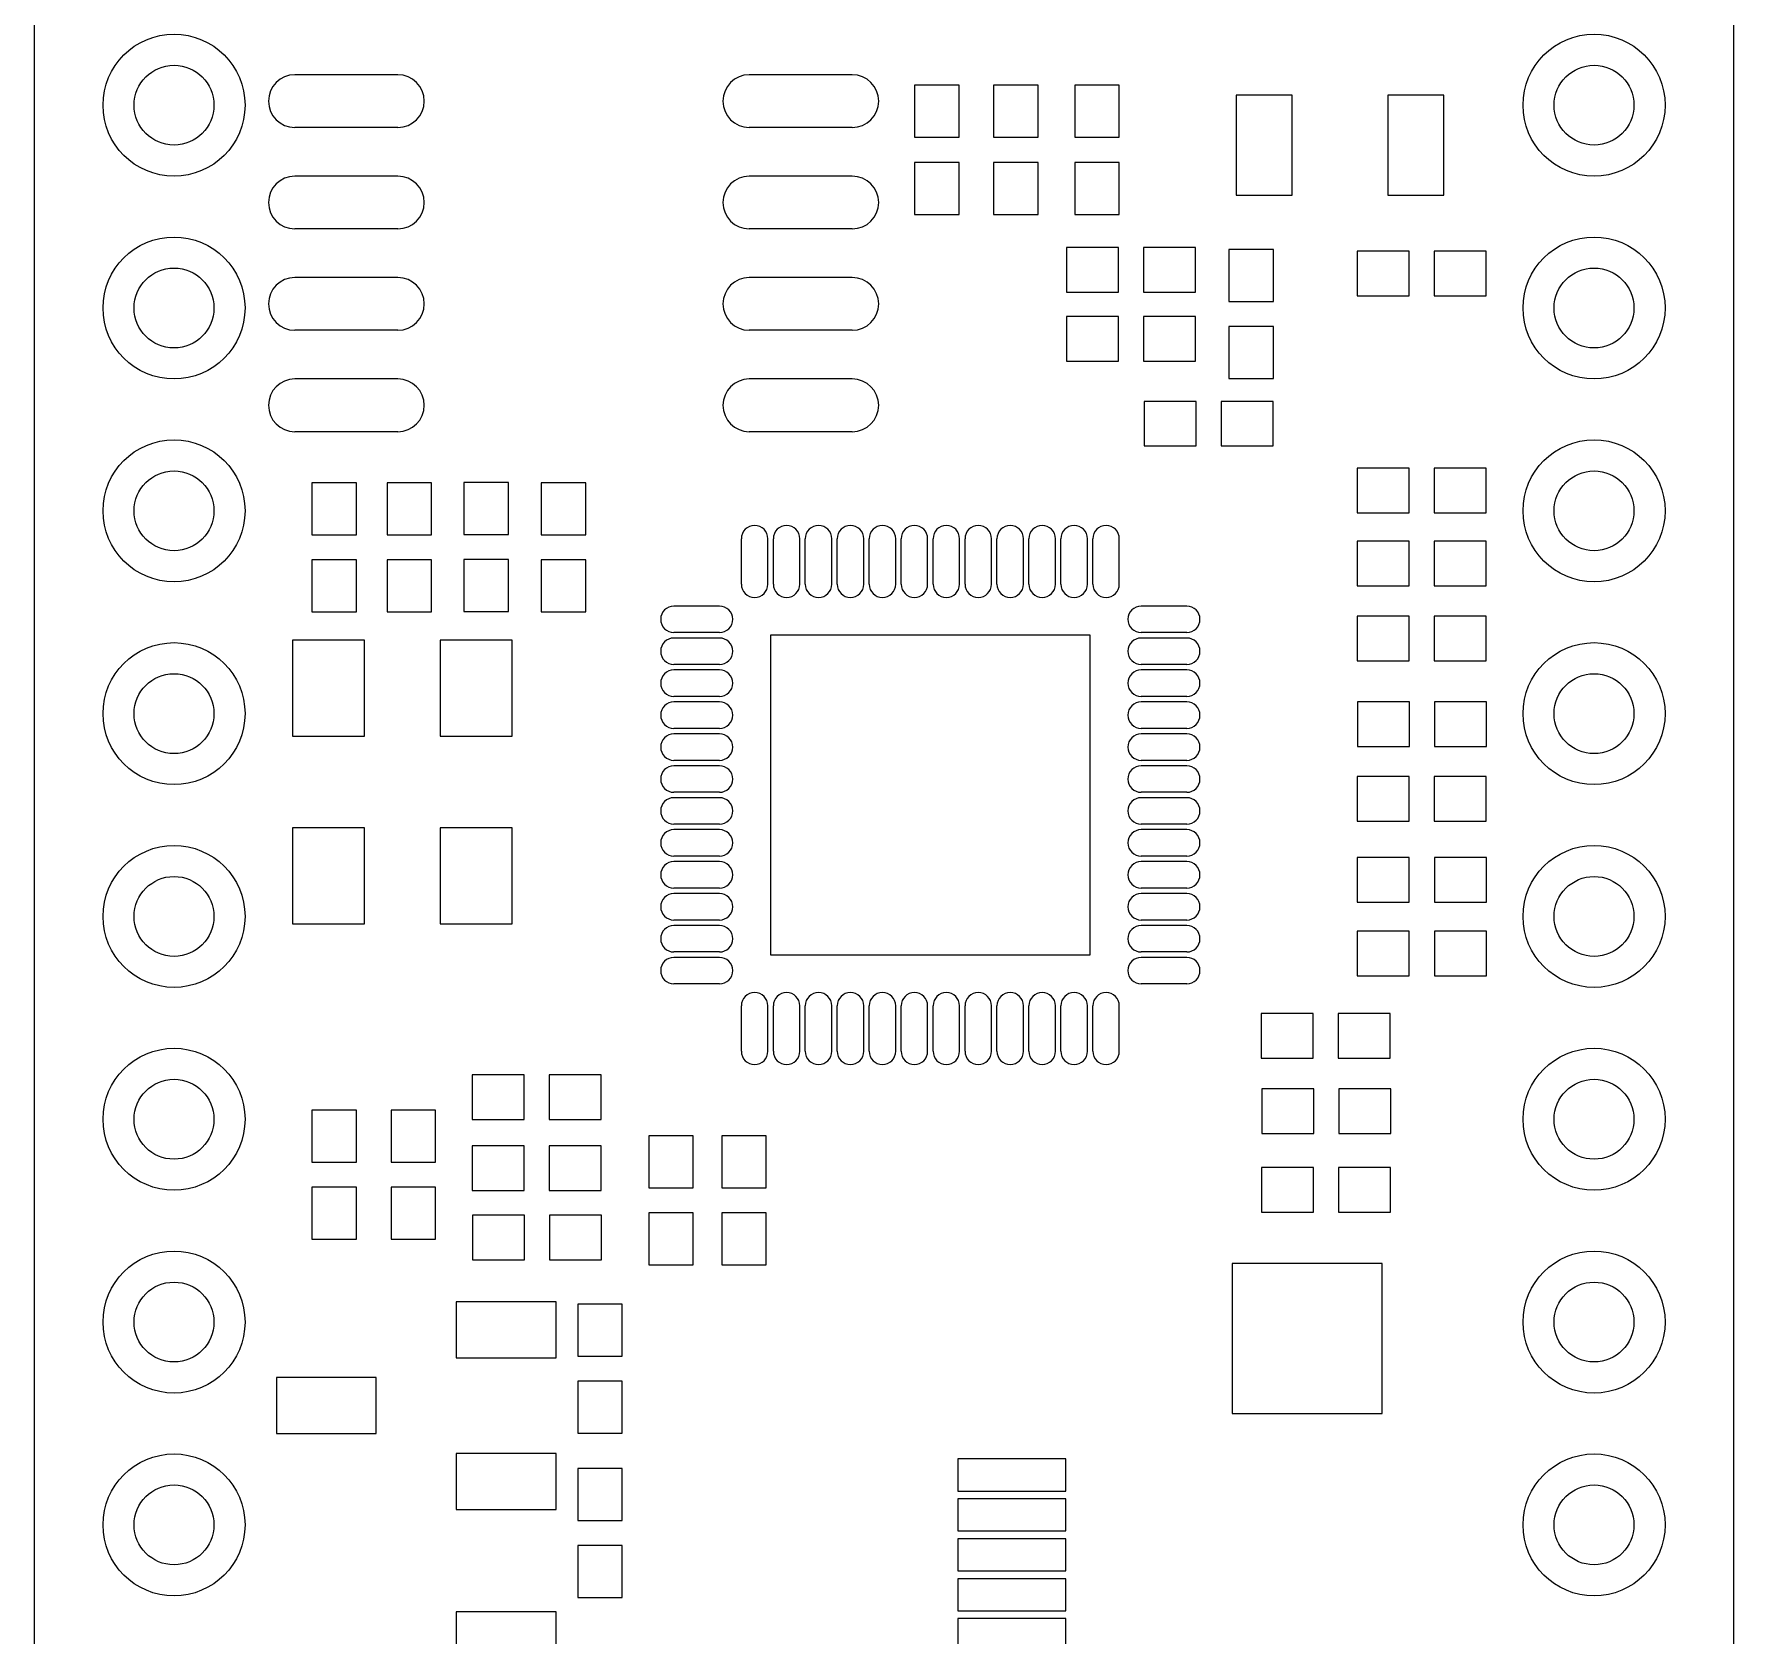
# Model space of a CAD drawing. Header units: millimetres. Extents: x -10.5 to 10.7, y -31.7 to 26.6.
# Drawn here: x -10.54 to 10.74, y -10.78 to 9.27 of the extents above; entities that cross this region are included whole.
import ezdxf

# ---------------------------------------------------------------- set-up
doc = ezdxf.new("R2010")
doc.units = ezdxf.units.MM
for name, color, linetype in [('KeepOutLayer', 6, 'Continuous'), ('MultiLayer', 9, 'Continuous'), ('TopSolder', 216, 'Continuous')]:
    doc.layers.add(name, color=color, linetype=linetype)

# ---------------------------------------------------------------- blocks, each defined once
blk = doc.blocks.new('HN1X20_B_2')
at = {"layer": 'MultiLayer'}
for centre, radius in [((16.51, 0), 0.889), ((19.05, 0), 0.889), ((21.59, 0), 0.889), ((24.13, 0), 0.889), ((26.67, 0), 0.889), ((29.21, 0), 0.889), ((31.75, 0), 0.889), ((34.29, 0), 0.889), ((16.51, 0), 0.5), ((19.05, 0), 0.5), ((21.59, 0), 0.5), ((24.13, 0), 0.5), ((26.67, 0), 0.5), ((29.21, 0), 0.5), ((31.75, 0), 0.5), ((34.29, 0), 0.5)]:
    blk.add_circle(centre, radius, dxfattribs=at)
at = {"layer": 'TopSolder'}
for centre, radius in [((16.51, 0), 0.889), ((19.05, 0), 0.889), ((21.59, 0), 0.889), ((24.13, 0), 0.889), ((26.67, 0), 0.889), ((29.21, 0), 0.889), ((31.75, 0), 0.889), ((34.29, 0), 0.889), ((16.51, 0), 0.5), ((19.05, 0), 0.5), ((21.59, 0), 0.5), ((24.13, 0), 0.5), ((26.67, 0), 0.5), ((29.21, 0), 0.5), ((31.75, 0), 0.5), ((34.29, 0), 0.5)]:
    blk.add_circle(centre, radius, dxfattribs=at)
blk = doc.blocks.new('HN1X20_B_3')
at = {"layer": 'MultiLayer'}
for centre, radius in [((16.51, 0), 0.889), ((19.05, 0), 0.889), ((21.59, 0), 0.889), ((24.13, 0), 0.889), ((26.67, 0), 0.889), ((29.21, 0), 0.889), ((31.75, 0), 0.889), ((34.29, 0), 0.889), ((16.51, 0), 0.5), ((19.05, 0), 0.5), ((21.59, 0), 0.5), ((24.13, 0), 0.5), ((26.67, 0), 0.5), ((29.21, 0), 0.5), ((31.75, 0), 0.5), ((34.29, 0), 0.5)]:
    blk.add_circle(centre, radius, dxfattribs=at)
at = {"layer": 'TopSolder'}
for centre, radius in [((16.51, 0), 0.889), ((19.05, 0), 0.889), ((21.59, 0), 0.889), ((24.13, 0), 0.889), ((26.67, 0), 0.889), ((29.21, 0), 0.889), ((31.75, 0), 0.889), ((34.29, 0), 0.889), ((16.51, 0), 0.5), ((19.05, 0), 0.5), ((21.59, 0), 0.5), ((24.13, 0), 0.5), ((26.67, 0), 0.5), ((29.21, 0), 0.5), ((31.75, 0), 0.5), ((34.29, 0), 0.5)]:
    blk.add_circle(centre, radius, dxfattribs=at)
blk = doc.blocks.new('TSSOP_20_6')
at = {"layer": 'TopSolder'}
for p, q in [((0.15, 6.325), (-0.15, 6.325)), ((-0.15, 6.325), (-0.15, 5.275)), ((0.15, 5.275), (0.15, 6.325)), ((0.8, 6.325), (0.5, 6.325)), ((0.5, 6.325), (0.5, 5.275)), ((0.8, 5.275), (0.8, 6.325)), ((1.45, 6.325), (1.15, 6.325)), ((1.15, 6.325), (1.15, 5.275)), ((1.45, 5.275), (1.45, 6.325)), ((2.1, 6.325), (1.8, 6.325)), ((1.8, 6.325), (1.8, 5.275)), ((2.1, 5.275), (2.1, 6.325)), ((2.75, 6.325), (2.45, 6.325)), ((2.45, 6.325), (2.45, 5.275)), ((2.75, 5.275), (2.75, 6.325)), ((3.4, 6.325), (3.1, 6.325)), ((3.1, 6.325), (3.1, 5.275)), ((3.4, 5.275), (3.4, 6.325)), ((4.05, 6.325), (3.75, 6.325)), ((3.75, 6.325), (3.75, 5.275)), ((4.05, 5.275), (4.05, 6.325)), ((4.7, 6.325), (4.4, 6.325)), ((4.4, 6.325), (4.4, 5.275)), ((4.7, 5.275), (4.7, 6.325)), ((5.35, 6.325), (5.05, 6.325)), ((5.05, 6.325), (5.05, 5.275)), ((5.35, 5.275), (5.35, 6.325)), ((6, 6.325), (5.7, 6.325)), ((5.7, 6.325), (5.7, 5.275)), ((6, 5.275), (6, 6.325)), ((-0.15, 5.275), (0.15, 5.275)), ((0.5, 5.275), (0.8, 5.275)), ((1.15, 5.275), (1.45, 5.275)), ((1.8, 5.275), (2.1, 5.275)), ((2.45, 5.275), (2.75, 5.275)), ((3.1, 5.275), (3.4, 5.275)), ((3.75, 5.275), (4.05, 5.275)), ((4.4, 5.275), (4.7, 5.275)), ((5.05, 5.275), (5.35, 5.275)), ((5.7, 5.275), (6, 5.275)), ((0.15, 0.525), (-0.15, 0.525)), ((-0.15, 0.525), (-0.15, -0.525)), ((0.15, -0.525), (0.15, 0.525)), ((0.8, 0.525), (0.5, 0.525)), ((0.5, 0.525), (0.5, -0.525)), ((0.8, -0.525), (0.8, 0.525)), ((1.45, 0.525), (1.15, 0.525)), ((1.15, 0.525), (1.15, -0.525)), ((1.45, -0.525), (1.45, 0.525)), ((2.1, 0.525), (1.8, 0.525)), ((1.8, 0.525), (1.8, -0.525)), ((2.1, -0.525), (2.1, 0.525)), ((2.75, 0.525), (2.45, 0.525)), ((2.45, 0.525), (2.45, -0.525)), ((2.75, -0.525), (2.75, 0.525)), ((3.4, 0.525), (3.1, 0.525)), ((3.1, 0.525), (3.1, -0.525)), ((3.4, -0.525), (3.4, 0.525)), ((4.05, 0.525), (3.75, 0.525)), ((3.75, 0.525), (3.75, -0.525)), ((4.05, -0.525), (4.05, 0.525)), ((4.7, 0.525), (4.4, 0.525)), ((4.4, 0.525), (4.4, -0.525)), ((4.7, -0.525), (4.7, 0.525)), ((5.35, 0.525), (5.05, 0.525)), ((5.05, 0.525), (5.05, -0.525)), ((5.35, -0.525), (5.35, 0.525)), ((6, 0.525), (5.7, 0.525)), ((5.7, 0.525), (5.7, -0.525)), ((6, -0.525), (6, 0.525)), ((-0.15, -0.525), (0.15, -0.525)), ((0.5, -0.525), (0.8, -0.525)), ((1.15, -0.525), (1.45, -0.525)), ((1.8, -0.525), (2.1, -0.525)), ((2.45, -0.525), (2.75, -0.525)), ((3.1, -0.525), (3.4, -0.525)), ((3.75, -0.525), (4.05, -0.525)), ((4.4, -0.525), (4.7, -0.525)), ((5.05, -0.525), (5.35, -0.525)), ((5.7, -0.525), (6, -0.525))]:
    blk.add_line(p, q, dxfattribs=at)
for centre in [(0, 5.8), (0.65, 5.8), (1.3, 5.8), (1.95, 5.8), (2.6, 5.8), (3.25, 5.8), (3.9, 5.8), (4.55, 5.8), (5.2, 5.8), (5.85, 5.8), (0, 0), (0.65, 0), (1.3, 0), (1.95, 0), (2.6, 0), (3.25, 0), (3.9, 0), (4.55, 0), (5.2, 0), (5.85, 0)]:
    blk.add_circle(centre, 0, dxfattribs=at)
blk = doc.blocks.new('SOT_23_3_7')
at = {"layer": 'TopSolder'}
for p, q in [((-0.51, 1.306), (-1.761, 1.306)), ((-1.761, 1.306), (-1.761, 0.605)), ((-0.51, 0.605), (-0.51, 1.306)), ((-1.761, 0.605), (-0.51, 0.605)), ((1.74, 0.356), (0.489, 0.356)), ((0.489, 0.356), (0.489, -0.345)), ((1.74, -0.345), (1.74, 0.356)), ((0.489, -0.345), (1.74, -0.345)), ((-0.51, -0.594), (-1.761, -0.594)), ((-1.761, -0.594), (-1.761, -1.295)), ((-0.51, -1.295), (-0.51, -0.594)), ((-1.761, -1.295), (-0.51, -1.295))]:
    blk.add_line(p, q, dxfattribs=at)
for centre in [(-1.136, 0.956), (1.114, 0.006), (-1.136, -0.944)]:
    blk.add_circle(centre, 0, dxfattribs=at)
blk = doc.blocks.new('SOT_23_3_9')
at = {"layer": 'TopSolder'}
for p, q in [((-0.51, 1.306), (-1.761, 1.306)), ((-1.761, 1.306), (-1.761, 0.605)), ((-0.51, 0.605), (-0.51, 1.306)), ((-1.761, 0.605), (-0.51, 0.605)), ((1.74, 0.356), (0.489, 0.356)), ((0.489, 0.356), (0.489, -0.345)), ((1.74, -0.345), (1.74, 0.356)), ((0.489, -0.345), (1.74, -0.345)), ((-0.51, -0.594), (-1.761, -0.594)), ((-1.761, -0.594), (-1.761, -1.295)), ((-0.51, -1.295), (-0.51, -0.594)), ((-1.761, -1.295), (-0.51, -1.295))]:
    blk.add_line(p, q, dxfattribs=at)
for centre in [(-1.136, 0.956), (1.114, 0.006), (-1.136, -0.944)]:
    blk.add_circle(centre, 0, dxfattribs=at)
blk = doc.blocks.new('SOT_23_3_10')
at = {"layer": 'TopSolder'}
for p, q in [((-0.51, 1.306), (-1.761, 1.306)), ((-1.761, 1.306), (-1.761, 0.605)), ((-0.51, 0.605), (-0.51, 1.306)), ((-1.761, 0.605), (-0.51, 0.605)), ((1.74, 0.356), (0.489, 0.356)), ((0.489, 0.356), (0.489, -0.345)), ((1.74, -0.345), (1.74, 0.356)), ((0.489, -0.345), (1.74, -0.345)), ((-0.51, -0.594), (-1.761, -0.594)), ((-1.761, -0.594), (-1.761, -1.295)), ((-0.51, -1.295), (-0.51, -0.594)), ((-1.761, -1.295), (-0.51, -1.295))]:
    blk.add_line(p, q, dxfattribs=at)
for centre in [(-1.136, 0.956), (1.114, 0.006), (-1.136, -0.944)]:
    blk.add_circle(centre, 0, dxfattribs=at)
blk = doc.blocks.new('C0402_M_11')
at = {"layer": 'TopSolder'}
for p, q in [((-0.351, 0.279), (-0.351, -0.279)), ((0.3, 0.279), (-0.351, 0.279)), ((0.3, -0.279), (0.3, 0.279)), ((0.614, 0.279), (0.614, -0.279)), ((1.265, 0.279), (0.614, 0.279)), ((1.265, -0.279), (1.265, 0.279)), ((-0.351, -0.279), (0.3, -0.279)), ((0.614, -0.279), (1.265, -0.279))]:
    blk.add_line(p, q, dxfattribs=at)
for centre in [(-0.025, 0), (0.94, 0)]:
    blk.add_circle(centre, 0, dxfattribs=at)
blk = doc.blocks.new('C0402_M_15')
at = {"layer": 'TopSolder'}
for p, q in [((-0.351, 0.279), (-0.351, -0.279)), ((0.3, 0.279), (-0.351, 0.279)), ((0.3, -0.279), (0.3, 0.279)), ((0.614, 0.279), (0.614, -0.279)), ((1.265, 0.279), (0.614, 0.279)), ((1.265, -0.279), (1.265, 0.279)), ((-0.351, -0.279), (0.3, -0.279)), ((0.614, -0.279), (1.265, -0.279))]:
    blk.add_line(p, q, dxfattribs=at)
for centre in [(-0.025, 0), (0.94, 0)]:
    blk.add_circle(centre, 0, dxfattribs=at)
blk = doc.blocks.new('C0402_M_17')
at = {"layer": 'TopSolder'}
for p, q in [((-0.351, 0.279), (-0.351, -0.279)), ((0.3, 0.279), (-0.351, 0.279)), ((0.3, -0.279), (0.3, 0.279)), ((0.614, 0.279), (0.614, -0.279)), ((1.265, 0.279), (0.614, 0.279)), ((1.265, -0.279), (1.265, 0.279)), ((-0.351, -0.279), (0.3, -0.279)), ((0.614, -0.279), (1.265, -0.279))]:
    blk.add_line(p, q, dxfattribs=at)
for centre in [(-0.025, 0), (0.94, 0)]:
    blk.add_circle(centre, 0, dxfattribs=at)
blk = doc.blocks.new('C0402_M_18')
at = {"layer": 'TopSolder'}
for p, q in [((-0.351, 0.279), (-0.351, -0.279)), ((0.3, 0.279), (-0.351, 0.279)), ((0.3, -0.279), (0.3, 0.279)), ((0.614, 0.279), (0.614, -0.279)), ((1.265, 0.279), (0.614, 0.279)), ((1.265, -0.279), (1.265, 0.279)), ((-0.351, -0.279), (0.3, -0.279)), ((0.614, -0.279), (1.265, -0.279))]:
    blk.add_line(p, q, dxfattribs=at)
for centre in [(-0.025, 0), (0.94, 0)]:
    blk.add_circle(centre, 0, dxfattribs=at)
blk = doc.blocks.new('XTAL_3225_21')
at = {"layer": 'TopSolder'}
for p, q in [((0.825, 2.575), (-0.375, 2.575)), ((-0.375, 2.575), (-0.375, 1.675)), ((0.825, 1.675), (0.825, 2.575)), ((3.175, 2.575), (1.975, 2.575)), ((1.975, 2.575), (1.975, 1.675)), ((3.175, 1.675), (3.175, 2.575)), ((-0.375, 1.675), (0.825, 1.675)), ((1.975, 1.675), (3.175, 1.675)), ((0.825, 0.725), (-0.375, 0.725)), ((-0.375, 0.725), (-0.375, -0.175)), ((0.825, -0.175), (0.825, 0.725)), ((3.175, 0.725), (1.975, 0.725)), ((1.975, 0.725), (1.975, -0.175)), ((3.175, -0.175), (3.175, 0.725)), ((-0.375, -0.175), (0.825, -0.175)), ((1.975, -0.175), (3.175, -0.175))]:
    blk.add_line(p, q, dxfattribs=at)
for centre in [(0.225, 2.125), (2.575, 2.125), (0.225, 0.275), (2.575, 0.275)]:
    blk.add_circle(centre, 0, dxfattribs=at)
blk = doc.blocks.new('QFN40P600X600X55_HS_49N_22')
at = {"layer": 'TopSolder'}
for p, q in [((-2.366, 3.21), (-2.366, 2.64)), ((-2.034, 3.21), (-2.034, 2.64)), ((-1.966, 3.21), (-1.966, 2.64)), ((-1.634, 3.21), (-1.634, 2.64)), ((-1.566, 3.21), (-1.566, 2.64)), ((-1.234, 3.21), (-1.234, 2.64)), ((-1.166, 3.21), (-1.166, 2.64)), ((-0.834, 3.21), (-0.834, 2.64)), ((-0.766, 3.21), (-0.766, 2.64)), ((-0.434, 3.21), (-0.434, 2.64)), ((-0.366, 3.21), (-0.366, 2.64)), ((-0.034, 3.21), (-0.034, 2.64)), ((0.034, 3.21), (0.034, 2.64)), ((0.366, 3.21), (0.366, 2.64)), ((0.434, 3.21), (0.434, 2.64)), ((0.766, 3.21), (0.766, 2.64)), ((0.834, 3.21), (0.834, 2.64)), ((1.166, 3.21), (1.166, 2.64)), ((1.234, 3.21), (1.234, 2.64)), ((1.566, 3.21), (1.566, 2.64)), ((1.634, 3.21), (1.634, 2.64)), ((1.966, 3.21), (1.966, 2.64)), ((2.034, 3.21), (2.034, 2.64)), ((2.366, 3.21), (2.366, 2.64)), ((-3.21, 2.366), (-2.64, 2.366)), ((2.64, 2.366), (3.21, 2.366)), ((-3.21, 2.034), (-2.64, 2.034)), ((-3.21, 1.966), (-2.64, 1.966)), ((-2.001, 2.001), (-2.001, -2.001)), ((2.001, 2.001), (-2.001, 2.001)), ((2.001, -2.001), (2.001, 2.001)), ((2.64, 2.034), (3.21, 2.034)), ((2.64, 1.966), (3.21, 1.966)), ((-3.21, 1.634), (-2.64, 1.634)), ((-3.21, 1.566), (-2.64, 1.566)), ((2.64, 1.634), (3.21, 1.634)), ((2.64, 1.566), (3.21, 1.566)), ((-3.21, 1.234), (-2.64, 1.234)), ((-3.21, 1.166), (-2.64, 1.166)), ((2.64, 1.234), (3.21, 1.234)), ((2.64, 1.166), (3.21, 1.166)), ((-3.21, 0.834), (-2.64, 0.834)), ((-3.21, 0.766), (-2.64, 0.766)), ((2.64, 0.834), (3.21, 0.834)), ((2.64, 0.766), (3.21, 0.766)), ((-3.21, 0.434), (-2.64, 0.434)), ((2.64, 0.434), (3.21, 0.434)), ((-3.21, 0.366), (-2.64, 0.366)), ((2.64, 0.366), (3.21, 0.366)), ((-3.21, 0.034), (-2.64, 0.034)), ((2.64, 0.034), (3.21, 0.034)), ((-3.21, -0.034), (-2.64, -0.034)), ((2.64, -0.034), (3.21, -0.034)), ((-3.21, -0.366), (-2.64, -0.366)), ((2.64, -0.366), (3.21, -0.366)), ((-3.21, -0.434), (-2.64, -0.434)), ((2.64, -0.434), (3.21, -0.434)), ((-3.21, -0.766), (-2.64, -0.766)), ((-3.21, -0.834), (-2.64, -0.834)), ((2.64, -0.766), (3.21, -0.766)), ((2.64, -0.834), (3.21, -0.834)), ((-3.21, -1.166), (-2.64, -1.166)), ((-3.21, -1.234), (-2.64, -1.234)), ((2.64, -1.166), (3.21, -1.166)), ((2.64, -1.234), (3.21, -1.234)), ((-3.21, -1.566), (-2.64, -1.566)), ((-3.21, -1.634), (-2.64, -1.634)), ((2.64, -1.566), (3.21, -1.566)), ((2.64, -1.634), (3.21, -1.634)), ((-3.21, -1.966), (-2.64, -1.966)), ((-3.21, -2.034), (-2.64, -2.034)), ((-2.001, -2.001), (2.001, -2.001)), ((2.64, -1.966), (3.21, -1.966)), ((2.64, -2.034), (3.21, -2.034)), ((-3.21, -2.366), (-2.64, -2.366)), ((2.64, -2.366), (3.21, -2.366)), ((-2.366, -2.64), (-2.366, -3.21)), ((-2.034, -2.64), (-2.034, -3.21)), ((-1.966, -2.64), (-1.966, -3.21)), ((-1.634, -2.64), (-1.634, -3.21)), ((-1.566, -2.64), (-1.566, -3.21)), ((-1.234, -2.64), (-1.234, -3.21)), ((-1.166, -2.64), (-1.166, -3.21)), ((-0.834, -2.64), (-0.834, -3.21)), ((-0.766, -2.64), (-0.766, -3.21)), ((-0.434, -2.64), (-0.434, -3.21)), ((-0.366, -2.64), (-0.366, -3.21)), ((-0.034, -2.64), (-0.034, -3.21)), ((0.034, -2.64), (0.034, -3.21)), ((0.366, -2.64), (0.366, -3.21)), ((0.434, -2.64), (0.434, -3.21)), ((0.766, -2.64), (0.766, -3.21)), ((0.834, -2.64), (0.834, -3.21)), ((1.166, -2.64), (1.166, -3.21)), ((1.234, -2.64), (1.234, -3.21)), ((1.566, -2.64), (1.566, -3.21)), ((1.634, -2.64), (1.634, -3.21)), ((1.966, -2.64), (1.966, -3.21)), ((2.034, -2.64), (2.034, -3.21)), ((2.366, -2.64), (2.366, -3.21))]:
    blk.add_line(p, q, dxfattribs=at)
for centre in [(-2.2, 2.925), (-1.8, 2.925), (-1.4, 2.925), (-1, 2.925), (-0.6, 2.925), (-0.2, 2.925), (0.2, 2.925), (0.6, 2.925), (1, 2.925), (1.4, 2.925), (1.8, 2.925), (2.2, 2.925), (-2.925, 2.2), (2.925, 2.2), (-2.925, 1.8), (2.925, 1.8), (-2.925, 1.4), (2.925, 1.4), (-2.925, 1), (2.925, 1), (-2.925, 0.6), (2.925, 0.6), (-2.925, 0.2), (0, 0), (2.925, 0.2), (-2.925, -0.2), (2.925, -0.2), (-2.925, -0.6), (2.925, -0.6), (-2.925, -1), (2.925, -1), (-2.925, -1.4), (2.925, -1.4), (-2.925, -1.8), (2.925, -1.8), (-2.925, -2.2), (2.925, -2.2), (-2.2, -2.925), (-1.8, -2.925), (-1.4, -2.925), (-1, -2.925), (-0.6, -2.925), (-0.2, -2.925), (0.2, -2.925), (0.6, -2.925), (1, -2.925), (1.4, -2.925), (1.8, -2.925), (2.2, -2.925)]:
    blk.add_circle(centre, 0, dxfattribs=at)
for centre, start, end in [((-2.2, 3.21), 0, 180), ((-1.8, 3.21), 0, 180), ((-1.4, 3.21), 0, 180), ((-1, 3.21), 0, 180), ((-0.6, 3.21), 0, 180), ((-0.2, 3.21), 0, 180), ((0.2, 3.21), 0, 180), ((0.6, 3.21), 0, 180), ((1, 3.21), 0, 180), ((1.4, 3.21), 0, 180), ((1.8, 3.21), 0, 180), ((2.2, 3.21), 0, 180), ((-2.2, 2.64), 180, 0), ((-1.8, 2.64), 180, 0), ((-1.4, 2.64), 180, 0), ((-1, 2.64), 180, 0), ((-0.6, 2.64), 180, 0), ((-0.2, 2.64), 180, 0), ((0.2, 2.64), 180, 0), ((0.6, 2.64), 180, 0), ((1, 2.64), 180, 0), ((1.4, 2.64), 180, 0), ((1.8, 2.64), 180, 0), ((2.2, 2.64), 180, 0), ((-3.21, 2.2), 90, 270), ((-2.64, 2.2), 270, 90), ((2.64, 2.2), 90, 270), ((3.21, 2.2), 270, 90), ((-3.21, 1.8), 90, 270), ((-2.64, 1.8), 270, 90), ((2.64, 1.8), 90, 270), ((3.21, 1.8), 270, 90), ((-3.21, 1.4), 90, 270), ((-2.64, 1.4), 270, 90), ((2.64, 1.4), 90, 270), ((3.21, 1.4), 270, 90), ((-3.21, 1), 90, 270), ((-2.64, 1), 270, 90), ((2.64, 1), 90, 270), ((3.21, 1), 270, 90), ((-3.21, 0.6), 90, 270), ((-2.64, 0.6), 270, 90), ((2.64, 0.6), 90, 270), ((3.21, 0.6), 270, 90), ((-3.21, 0.2), 90, 270), ((-2.64, 0.2), 270, 90), ((2.64, 0.2), 90, 270), ((3.21, 0.2), 270, 90), ((-3.21, -0.2), 90, 270), ((-2.64, -0.2), 270, 90), ((2.64, -0.2), 90, 270), ((3.21, -0.2), 270, 90), ((-3.21, -0.6), 90, 270), ((-2.64, -0.6), 270, 90), ((2.64, -0.6), 90, 270), ((3.21, -0.6), 270, 90), ((-3.21, -1), 90, 270), ((-2.64, -1), 270, 90), ((2.64, -1), 90, 270), ((3.21, -1), 270, 90), ((-3.21, -1.4), 90, 270), ((-2.64, -1.4), 270, 90), ((2.64, -1.4), 90, 270), ((3.21, -1.4), 270, 90), ((-3.21, -1.8), 90, 270), ((-2.64, -1.8), 270, 90), ((2.64, -1.8), 90, 270), ((3.21, -1.8), 270, 90), ((-3.21, -2.2), 90, 270), ((-2.64, -2.2), 270, 90), ((2.64, -2.2), 90, 270), ((3.21, -2.2), 270, 90), ((-2.2, -2.64), 0, 180), ((-1.8, -2.64), 0, 180), ((-1.4, -2.64), 0, 180), ((-1, -2.64), 0, 180), ((-0.6, -2.64), 0, 180), ((-0.2, -2.64), 0, 180), ((0.2, -2.64), 0, 180), ((0.6, -2.64), 0, 180), ((1, -2.64), 0, 180), ((1.4, -2.64), 0, 180), ((1.8, -2.64), 0, 180), ((2.2, -2.64), 0, 180), ((-2.2, -3.21), 180, 0), ((-1.8, -3.21), 180, 0), ((-1.4, -3.21), 180, 0), ((-1, -3.21), 180, 0), ((-0.6, -3.21), 180, 0), ((-0.2, -3.21), 180, 0), ((0.2, -3.21), 180, 0), ((0.6, -3.21), 180, 0), ((1, -3.21), 180, 0), ((1.4, -3.21), 180, 0), ((1.8, -3.21), 180, 0), ((2.2, -3.21), 180, 0)]:
    blk.add_arc(centre, 0.166, start, end, dxfattribs=at)
blk = doc.blocks.new('SOP8_150_200_23')
at = {"layer": 'TopSolder'}
for p, q in [((-2.327, 2.235), (-3.617, 2.235)), ((3.363, 2.235), (2.073, 2.235)), ((-2.327, 1.575), (-3.617, 1.575)), ((3.363, 1.575), (2.073, 1.575)), ((-2.327, 0.965), (-3.617, 0.965)), ((3.363, 0.965), (2.073, 0.965)), ((-2.327, 0.305), (-3.617, 0.305)), ((3.363, 0.305), (2.073, 0.305)), ((-2.327, -0.305), (-3.617, -0.305)), ((3.363, -0.305), (2.073, -0.305)), ((-2.327, -0.965), (-3.617, -0.965)), ((3.363, -0.965), (2.073, -0.965)), ((-2.327, -1.575), (-3.617, -1.575)), ((3.363, -1.575), (2.073, -1.575)), ((-2.327, -2.235), (-3.617, -2.235)), ((3.363, -2.235), (2.073, -2.235))]:
    blk.add_line(p, q, dxfattribs=at)
for centre in [(-2.972, 1.905), (2.718, 1.905), (-2.972, 0.635), (2.718, 0.635), (-2.972, -0.635), (2.718, -0.635), (-2.972, -1.905), (2.718, -1.905)]:
    blk.add_circle(centre, 0, dxfattribs=at)
for centre, start, end in [((-3.617, 1.905), 90, 270), ((-2.327, 1.905), 270, 90), ((2.073, 1.905), 90, 270), ((3.363, 1.905), 270, 90), ((-3.617, 0.635), 90, 270), ((-2.327, 0.635), 270, 90), ((2.073, 0.635), 90, 270), ((3.363, 0.635), 270, 90), ((-3.617, -0.635), 90, 270), ((-2.327, -0.635), 270, 90), ((2.073, -0.635), 90, 270), ((3.363, -0.635), 270, 90), ((-3.617, -1.905), 90, 270), ((-2.327, -1.905), 270, 90), ((2.073, -1.905), 90, 270), ((3.363, -1.905), 270, 90)]:
    blk.add_arc(centre, 0.33, start, end, dxfattribs=at)
blk = doc.blocks.new('R0402_M_29')
at = {"layer": 'TopSolder'}
for p, q in [((-0.808, 0.279), (-0.808, -0.279)), ((-0.157, 0.279), (-0.808, 0.279)), ((-0.157, -0.279), (-0.157, 0.279)), ((0.157, 0.279), (0.157, -0.279)), ((0.808, 0.279), (0.157, 0.279)), ((0.808, -0.279), (0.808, 0.279)), ((-0.808, -0.279), (-0.157, -0.279)), ((0.157, -0.279), (0.808, -0.279))]:
    blk.add_line(p, q, dxfattribs=at)
for centre in [(-0.483, 0), (0.483, 0)]:
    blk.add_circle(centre, 0, dxfattribs=at)
blk = doc.blocks.new('R0402_M_30')
at = {"layer": 'TopSolder'}
for p, q in [((-0.808, 0.279), (-0.808, -0.279)), ((-0.157, 0.279), (-0.808, 0.279)), ((-0.157, -0.279), (-0.157, 0.279)), ((0.157, 0.279), (0.157, -0.279)), ((0.808, 0.279), (0.157, 0.279)), ((0.808, -0.279), (0.808, 0.279)), ((-0.808, -0.279), (-0.157, -0.279)), ((0.157, -0.279), (0.808, -0.279))]:
    blk.add_line(p, q, dxfattribs=at)
for centre in [(-0.483, 0), (0.483, 0)]:
    blk.add_circle(centre, 0, dxfattribs=at)
blk = doc.blocks.new('R0402_M_31')
at = {"layer": 'TopSolder'}
for p, q in [((-0.808, 0.279), (-0.808, -0.279)), ((-0.157, 0.279), (-0.808, 0.279)), ((-0.157, -0.279), (-0.157, 0.279)), ((0.157, 0.279), (0.157, -0.279)), ((0.808, 0.279), (0.157, 0.279)), ((0.808, -0.279), (0.808, 0.279)), ((-0.808, -0.279), (-0.157, -0.279)), ((0.157, -0.279), (0.808, -0.279))]:
    blk.add_line(p, q, dxfattribs=at)
for centre in [(-0.483, 0), (0.483, 0)]:
    blk.add_circle(centre, 0, dxfattribs=at)
blk = doc.blocks.new('R0402_M_32')
at = {"layer": 'TopSolder'}
for p, q in [((-0.808, 0.279), (-0.808, -0.279)), ((-0.157, 0.279), (-0.808, 0.279)), ((-0.157, -0.279), (-0.157, 0.279)), ((0.157, 0.279), (0.157, -0.279)), ((0.808, 0.279), (0.157, 0.279)), ((0.808, -0.279), (0.808, 0.279)), ((-0.808, -0.279), (-0.157, -0.279)), ((0.157, -0.279), (0.808, -0.279))]:
    blk.add_line(p, q, dxfattribs=at)
for centre in [(-0.483, 0), (0.483, 0)]:
    blk.add_circle(centre, 0, dxfattribs=at)
blk = doc.blocks.new('R0402_M_34')
at = {"layer": 'TopSolder'}
for p, q in [((-0.808, 0.279), (-0.808, -0.279)), ((-0.157, 0.279), (-0.808, 0.279)), ((-0.157, -0.279), (-0.157, 0.279)), ((0.157, 0.279), (0.157, -0.279)), ((0.808, 0.279), (0.157, 0.279)), ((0.808, -0.279), (0.808, 0.279)), ((-0.808, -0.279), (-0.157, -0.279)), ((0.157, -0.279), (0.808, -0.279))]:
    blk.add_line(p, q, dxfattribs=at)
for centre in [(-0.483, 0), (0.483, 0)]:
    blk.add_circle(centre, 0, dxfattribs=at)
blk = doc.blocks.new('R0402_M_37')
at = {"layer": 'TopSolder'}
for p, q in [((-0.808, 0.279), (-0.808, -0.279)), ((-0.157, 0.279), (-0.808, 0.279)), ((-0.157, -0.279), (-0.157, 0.279)), ((0.157, 0.279), (0.157, -0.279)), ((0.808, 0.279), (0.157, 0.279)), ((0.808, -0.279), (0.808, 0.279)), ((-0.808, -0.279), (-0.157, -0.279)), ((0.157, -0.279), (0.808, -0.279))]:
    blk.add_line(p, q, dxfattribs=at)
for centre in [(-0.483, 0), (0.483, 0)]:
    blk.add_circle(centre, 0, dxfattribs=at)
blk = doc.blocks.new('R0402_M_38')
at = {"layer": 'TopSolder'}
for p, q in [((-0.808, 0.279), (-0.808, -0.279)), ((-0.157, 0.279), (-0.808, 0.279)), ((-0.157, -0.279), (-0.157, 0.279)), ((0.157, 0.279), (0.157, -0.279)), ((0.808, 0.279), (0.157, 0.279)), ((0.808, -0.279), (0.808, 0.279)), ((-0.808, -0.279), (-0.157, -0.279)), ((0.157, -0.279), (0.808, -0.279))]:
    blk.add_line(p, q, dxfattribs=at)
for centre in [(-0.483, 0), (0.483, 0)]:
    blk.add_circle(centre, 0, dxfattribs=at)
blk = doc.blocks.new('R0402_M_40')
at = {"layer": 'TopSolder'}
for p, q in [((-0.808, 0.279), (-0.808, -0.279)), ((-0.157, 0.279), (-0.808, 0.279)), ((-0.157, -0.279), (-0.157, 0.279)), ((0.157, 0.279), (0.157, -0.279)), ((0.808, 0.279), (0.157, 0.279)), ((0.808, -0.279), (0.808, 0.279)), ((-0.808, -0.279), (-0.157, -0.279)), ((0.157, -0.279), (0.808, -0.279))]:
    blk.add_line(p, q, dxfattribs=at)
for centre in [(-0.483, 0), (0.483, 0)]:
    blk.add_circle(centre, 0, dxfattribs=at)
blk = doc.blocks.new('R0402_M_41')
at = {"layer": 'TopSolder'}
for p, q in [((-0.808, 0.279), (-0.808, -0.279)), ((-0.157, 0.279), (-0.808, 0.279)), ((-0.157, -0.279), (-0.157, 0.279)), ((0.157, 0.279), (0.157, -0.279)), ((0.808, 0.279), (0.157, 0.279)), ((0.808, -0.279), (0.808, 0.279)), ((-0.808, -0.279), (-0.157, -0.279)), ((0.157, -0.279), (0.808, -0.279))]:
    blk.add_line(p, q, dxfattribs=at)
for centre in [(-0.483, 0), (0.483, 0)]:
    blk.add_circle(centre, 0, dxfattribs=at)
blk = doc.blocks.new('R0402_M_42')
at = {"layer": 'TopSolder'}
for p, q in [((-0.808, 0.279), (-0.808, -0.279)), ((-0.157, 0.279), (-0.808, 0.279)), ((-0.157, -0.279), (-0.157, 0.279)), ((0.157, 0.279), (0.157, -0.279)), ((0.808, 0.279), (0.157, 0.279)), ((0.808, -0.279), (0.808, 0.279)), ((-0.808, -0.279), (-0.157, -0.279)), ((0.157, -0.279), (0.808, -0.279))]:
    blk.add_line(p, q, dxfattribs=at)
for centre in [(-0.483, 0), (0.483, 0)]:
    blk.add_circle(centre, 0, dxfattribs=at)
blk = doc.blocks.new('FPC_40P_0_5_51')
at = {"layer": 'TopSolder'}
for p, q in [((20.241, 2.976), (19.839, 2.976)), ((20.241, 1.624), (20.241, 2.976)), ((20.741, 2.976), (20.339, 2.976)), ((20.339, 2.976), (20.339, 1.624)), ((20.741, 1.624), (20.741, 2.976)), ((21.241, 2.976), (20.839, 2.976)), ((20.839, 2.976), (20.839, 1.624)), ((21.241, 1.624), (21.241, 2.976)), ((21.741, 2.976), (21.339, 2.976)), ((21.339, 2.976), (21.339, 1.624)), ((21.741, 1.624), (21.741, 2.976)), ((22.241, 2.976), (21.839, 2.976)), ((21.839, 2.976), (21.839, 1.624)), ((22.241, 1.624), (22.241, 2.976)), ((19.839, 1.624), (20.241, 1.624)), ((20.339, 1.624), (20.741, 1.624)), ((20.839, 1.624), (21.241, 1.624)), ((21.339, 1.624), (21.741, 1.624)), ((21.839, 1.624), (22.241, 1.624)), ((22.809, -0.457), (22.809, -2.337)), ((24.689, -0.457), (22.809, -0.457)), ((24.689, -2.337), (24.689, -0.457)), ((22.809, -2.337), (24.689, -2.337))]:
    blk.add_line(p, q, dxfattribs=at)
for centre in [(20.04, 2.3), (20.54, 2.3), (21.04, 2.3), (21.54, 2.3), (22.04, 2.3), (23.749, -1.397)]:
    blk.add_circle(centre, 0, dxfattribs=at)
blk = doc.blocks.new('R0402_M_52')
at = {"layer": 'TopSolder'}
for p, q in [((-0.808, 0.279), (-0.808, -0.279)), ((-0.157, 0.279), (-0.808, 0.279)), ((-0.157, -0.279), (-0.157, 0.279)), ((0.157, 0.279), (0.157, -0.279)), ((0.808, 0.279), (0.157, 0.279)), ((0.808, -0.279), (0.808, 0.279)), ((-0.808, -0.279), (-0.157, -0.279)), ((0.157, -0.279), (0.808, -0.279))]:
    blk.add_line(p, q, dxfattribs=at)
for centre in [(-0.483, 0), (0.483, 0)]:
    blk.add_circle(centre, 0, dxfattribs=at)
blk = doc.blocks.new('R0402_M_53')
at = {"layer": 'TopSolder'}
for p, q in [((-0.808, 0.279), (-0.808, -0.279)), ((-0.157, 0.279), (-0.808, 0.279)), ((-0.157, -0.279), (-0.157, 0.279)), ((0.157, 0.279), (0.157, -0.279)), ((0.808, 0.279), (0.157, 0.279)), ((0.808, -0.279), (0.808, 0.279)), ((-0.808, -0.279), (-0.157, -0.279)), ((0.157, -0.279), (0.808, -0.279))]:
    blk.add_line(p, q, dxfattribs=at)
for centre in [(-0.483, 0), (0.483, 0)]:
    blk.add_circle(centre, 0, dxfattribs=at)
blk = doc.blocks.new('R0402_M_54')
at = {"layer": 'TopSolder'}
for p, q in [((-0.808, 0.279), (-0.808, -0.279)), ((-0.157, 0.279), (-0.808, 0.279)), ((-0.157, -0.279), (-0.157, 0.279)), ((0.157, 0.279), (0.157, -0.279)), ((0.808, 0.279), (0.157, 0.279)), ((0.808, -0.279), (0.808, 0.279)), ((-0.808, -0.279), (-0.157, -0.279)), ((0.157, -0.279), (0.808, -0.279))]:
    blk.add_line(p, q, dxfattribs=at)
for centre in [(-0.483, 0), (0.483, 0)]:
    blk.add_circle(centre, 0, dxfattribs=at)
blk = doc.blocks.new('R0402_M_55')
at = {"layer": 'TopSolder'}
for p, q in [((-0.808, 0.279), (-0.808, -0.279)), ((-0.157, 0.279), (-0.808, 0.279)), ((-0.157, -0.279), (-0.157, 0.279)), ((0.157, 0.279), (0.157, -0.279)), ((0.808, 0.279), (0.157, 0.279)), ((0.808, -0.279), (0.808, 0.279)), ((-0.808, -0.279), (-0.157, -0.279)), ((0.157, -0.279), (0.808, -0.279))]:
    blk.add_line(p, q, dxfattribs=at)
for centre in [(-0.483, 0), (0.483, 0)]:
    blk.add_circle(centre, 0, dxfattribs=at)
blk = doc.blocks.new('R0402_M_56')
at = {"layer": 'TopSolder'}
for p, q in [((-0.808, 0.279), (-0.808, -0.279)), ((-0.157, 0.279), (-0.808, 0.279)), ((-0.157, -0.279), (-0.157, 0.279)), ((0.157, 0.279), (0.157, -0.279)), ((0.808, 0.279), (0.157, 0.279)), ((0.808, -0.279), (0.808, 0.279)), ((-0.808, -0.279), (-0.157, -0.279)), ((0.157, -0.279), (0.808, -0.279))]:
    blk.add_line(p, q, dxfattribs=at)
for centre in [(-0.483, 0), (0.483, 0)]:
    blk.add_circle(centre, 0, dxfattribs=at)
blk = doc.blocks.new('C0402_M_61')
at = {"layer": 'TopSolder'}
for p, q in [((-0.351, 0.279), (-0.351, -0.279)), ((0.3, 0.279), (-0.351, 0.279)), ((0.3, -0.279), (0.3, 0.279)), ((0.614, 0.279), (0.614, -0.279)), ((1.265, 0.279), (0.614, 0.279)), ((1.265, -0.279), (1.265, 0.279)), ((-0.351, -0.279), (0.3, -0.279)), ((0.614, -0.279), (1.265, -0.279))]:
    blk.add_line(p, q, dxfattribs=at)
for centre in [(-0.025, 0), (0.94, 0)]:
    blk.add_circle(centre, 0, dxfattribs=at)
blk = doc.blocks.new('C0402_M_62')
at = {"layer": 'TopSolder'}
for p, q in [((-0.351, 0.279), (-0.351, -0.279)), ((0.3, 0.279), (-0.351, 0.279)), ((0.3, -0.279), (0.3, 0.279)), ((0.614, 0.279), (0.614, -0.279)), ((1.265, 0.279), (0.614, 0.279)), ((1.265, -0.279), (1.265, 0.279)), ((-0.351, -0.279), (0.3, -0.279)), ((0.614, -0.279), (1.265, -0.279))]:
    blk.add_line(p, q, dxfattribs=at)
for centre in [(-0.025, 0), (0.94, 0)]:
    blk.add_circle(centre, 0, dxfattribs=at)
blk = doc.blocks.new('C0402_M_63')
at = {"layer": 'TopSolder'}
for p, q in [((-0.351, 0.279), (-0.351, -0.279)), ((0.3, 0.279), (-0.351, 0.279)), ((0.3, -0.279), (0.3, 0.279)), ((0.614, 0.279), (0.614, -0.279)), ((1.265, 0.279), (0.614, 0.279)), ((1.265, -0.279), (1.265, 0.279)), ((-0.351, -0.279), (0.3, -0.279)), ((0.614, -0.279), (1.265, -0.279))]:
    blk.add_line(p, q, dxfattribs=at)
for centre in [(-0.025, 0), (0.94, 0)]:
    blk.add_circle(centre, 0, dxfattribs=at)
blk = doc.blocks.new('C0402_M_64')
at = {"layer": 'TopSolder'}
for p, q in [((-0.351, 0.279), (-0.351, -0.279)), ((0.3, 0.279), (-0.351, 0.279)), ((0.3, -0.279), (0.3, 0.279)), ((0.614, 0.279), (0.614, -0.279)), ((1.265, 0.279), (0.614, 0.279)), ((1.265, -0.279), (1.265, 0.279)), ((-0.351, -0.279), (0.3, -0.279)), ((0.614, -0.279), (1.265, -0.279))]:
    blk.add_line(p, q, dxfattribs=at)
for centre in [(-0.025, 0), (0.94, 0)]:
    blk.add_circle(centre, 0, dxfattribs=at)
blk = doc.blocks.new('C0402_M_65')
at = {"layer": 'TopSolder'}
for p, q in [((-0.351, 0.279), (-0.351, -0.279)), ((0.3, 0.279), (-0.351, 0.279)), ((0.3, -0.279), (0.3, 0.279)), ((0.614, 0.279), (0.614, -0.279)), ((1.265, 0.279), (0.614, 0.279)), ((1.265, -0.279), (1.265, 0.279)), ((-0.351, -0.279), (0.3, -0.279)), ((0.614, -0.279), (1.265, -0.279))]:
    blk.add_line(p, q, dxfattribs=at)
for centre in [(-0.025, 0), (0.94, 0)]:
    blk.add_circle(centre, 0, dxfattribs=at)
blk = doc.blocks.new('C0402_M_66')
at = {"layer": 'TopSolder'}
for p, q in [((-0.351, 0.279), (-0.351, -0.279)), ((0.3, 0.279), (-0.351, 0.279)), ((0.3, -0.279), (0.3, 0.279)), ((0.614, 0.279), (0.614, -0.279)), ((1.265, 0.279), (0.614, 0.279)), ((1.265, -0.279), (1.265, 0.279)), ((-0.351, -0.279), (0.3, -0.279)), ((0.614, -0.279), (1.265, -0.279))]:
    blk.add_line(p, q, dxfattribs=at)
for centre in [(-0.025, 0), (0.94, 0)]:
    blk.add_circle(centre, 0, dxfattribs=at)
blk = doc.blocks.new('C0402_M_67')
at = {"layer": 'TopSolder'}
for p, q in [((-0.351, 0.279), (-0.351, -0.279)), ((0.3, 0.279), (-0.351, 0.279)), ((0.3, -0.279), (0.3, 0.279)), ((0.614, 0.279), (0.614, -0.279)), ((1.265, 0.279), (0.614, 0.279)), ((1.265, -0.279), (1.265, 0.279)), ((-0.351, -0.279), (0.3, -0.279)), ((0.614, -0.279), (1.265, -0.279))]:
    blk.add_line(p, q, dxfattribs=at)
for centre in [(-0.025, 0), (0.94, 0)]:
    blk.add_circle(centre, 0, dxfattribs=at)
blk = doc.blocks.new('C0402_M_68')
at = {"layer": 'TopSolder'}
for p, q in [((-0.351, 0.279), (-0.351, -0.279)), ((0.3, 0.279), (-0.351, 0.279)), ((0.3, -0.279), (0.3, 0.279)), ((0.614, 0.279), (0.614, -0.279)), ((1.265, 0.279), (0.614, 0.279)), ((1.265, -0.279), (1.265, 0.279)), ((-0.351, -0.279), (0.3, -0.279)), ((0.614, -0.279), (1.265, -0.279))]:
    blk.add_line(p, q, dxfattribs=at)
for centre in [(-0.025, 0), (0.94, 0)]:
    blk.add_circle(centre, 0, dxfattribs=at)
blk = doc.blocks.new('C0402_M_69')
at = {"layer": 'TopSolder'}
for p, q in [((-0.351, 0.279), (-0.351, -0.279)), ((0.3, 0.279), (-0.351, 0.279)), ((0.3, -0.279), (0.3, 0.279)), ((0.614, 0.279), (0.614, -0.279)), ((1.265, 0.279), (0.614, 0.279)), ((1.265, -0.279), (1.265, 0.279)), ((-0.351, -0.279), (0.3, -0.279)), ((0.614, -0.279), (1.265, -0.279))]:
    blk.add_line(p, q, dxfattribs=at)
for centre in [(-0.025, 0), (0.94, 0)]:
    blk.add_circle(centre, 0, dxfattribs=at)
blk = doc.blocks.new('C0402_M_70')
at = {"layer": 'TopSolder'}
for p, q in [((-0.351, 0.279), (-0.351, -0.279)), ((0.3, 0.279), (-0.351, 0.279)), ((0.3, -0.279), (0.3, 0.279)), ((0.614, 0.279), (0.614, -0.279)), ((1.265, 0.279), (0.614, 0.279)), ((1.265, -0.279), (1.265, 0.279)), ((-0.351, -0.279), (0.3, -0.279)), ((0.614, -0.279), (1.265, -0.279))]:
    blk.add_line(p, q, dxfattribs=at)
for centre in [(-0.025, 0), (0.94, 0)]:
    blk.add_circle(centre, 0, dxfattribs=at)
blk = doc.blocks.new('C0402_M_74')
at = {"layer": 'TopSolder'}
for p, q in [((-0.351, 0.279), (-0.351, -0.279)), ((0.3, 0.279), (-0.351, 0.279)), ((0.3, -0.279), (0.3, 0.279)), ((0.614, 0.279), (0.614, -0.279)), ((1.265, 0.279), (0.614, 0.279)), ((1.265, -0.279), (1.265, 0.279)), ((-0.351, -0.279), (0.3, -0.279)), ((0.614, -0.279), (1.265, -0.279))]:
    blk.add_line(p, q, dxfattribs=at)
for centre in [(-0.025, 0), (0.94, 0)]:
    blk.add_circle(centre, 0, dxfattribs=at)
blk = doc.blocks.new('C0402_M_75')
at = {"layer": 'TopSolder'}
for p, q in [((-0.351, 0.279), (-0.351, -0.279)), ((0.3, 0.279), (-0.351, 0.279)), ((0.3, -0.279), (0.3, 0.279)), ((0.614, 0.279), (0.614, -0.279)), ((1.265, 0.279), (0.614, 0.279)), ((1.265, -0.279), (1.265, 0.279)), ((-0.351, -0.279), (0.3, -0.279)), ((0.614, -0.279), (1.265, -0.279))]:
    blk.add_line(p, q, dxfattribs=at)
for centre in [(-0.025, 0), (0.94, 0)]:
    blk.add_circle(centre, 0, dxfattribs=at)

msp = doc.modelspace()

# ---------------------------------------------------------------- linework, layer by layer
at = {"layer": 'KeepOutLayer'}
for p, q in [((-10.541, 25.349), (-10.541, -30.455)), ((10.744, -30.455), (10.744, 25.349))]:
    msp.add_line(p, q, dxfattribs=at)

# ---------------------------------------------------------------- block references
for name, p, rotation in [('HN1X20_B_3', (-8.788, -25.908), 90), ('HN1X20_B_2', (8.992, -25.908), 90), ('TSSOP_20_6', (2.972, 11.482), 90), ('SOT_23_3_7', (5.817, 9.017), 90), ('SOP8_150_200_23', (-3.658, 6.528), 360), ('R0402_M_40', (0.762, 7.823), 90), ('R0402_M_41', (1.753, 7.823), 90), ('R0402_M_42', (2.769, 7.823), 90), ('R0402_M_29', (3.193, 6.321), 180), ('R0402_M_30', (4.699, 5.766), 270), ('C0402_M_11', (6.375, 6.274), 360), ('C0402_M_61', (2.736, 5.457), 360), ('C0402_M_62', (4.623, 4.394), 180), ('R0402_M_53', (6.833, 3.556), 180), ('R0402_M_34', (-6.782, 2.845), 90), ('R0402_M_52', (-5.842, 2.845), 270), ('C0402_M_64', (-4.879, 3.306), 270), ('C0402_M_63', (-3.912, 3.302), 270), ('QFN40P600X600X55_HS_49N_22', (0.682, -0.257), 180), ('C0402_M_66', (6.375, 2.642), 360), ('C0402_M_65', (6.375, 1.702), 360), ('XTAL_3225_21', (-7.129, 1.305), 270), ('R0402_M_37', (6.837, 0.629), 360), ('SOT_23_3_9', (-5.766, -11.78), 180), ('SOT_23_3_10', (-5.766, -7.899), 180), ('C0402_M_17', (-5.791, -4.555), 270), ('C0402_M_69', (-3.789, -4.041), 180), ('C0402_M_70', (-3.789, -4.93), 180), ('R0402_M_55', (-4.242, -5.799), 360), ('C0402_M_75', (-2.565, -5.791), 90), ('C0402_M_74', (-1.651, -4.877), 270), ('R0402_M_31', (5.639, -4.216), 180), ('R0402_M_32', (5.635, -5.203), 180), ('FPC_40P_0_5_51', (4.002, -30.813), 90), ('R0402_M_54', (5.631, -3.273), 180), ('R0402_M_38', (6.833, -0.305), 360), ('C0402_M_68', (6.379, -1.319), 360), ('C0402_M_67', (6.379, -2.242), 360), ('C0402_M_18', (-6.782, -4.555), 270), ('R0402_M_56', (-3.454, -7.442), 90), ('C0402_M_15', (-3.454, -9.042), 270)]:
    msp.add_blockref(name, p, dxfattribs=dict(rotation=rotation))

doc.saveas('drawing.dxf')
